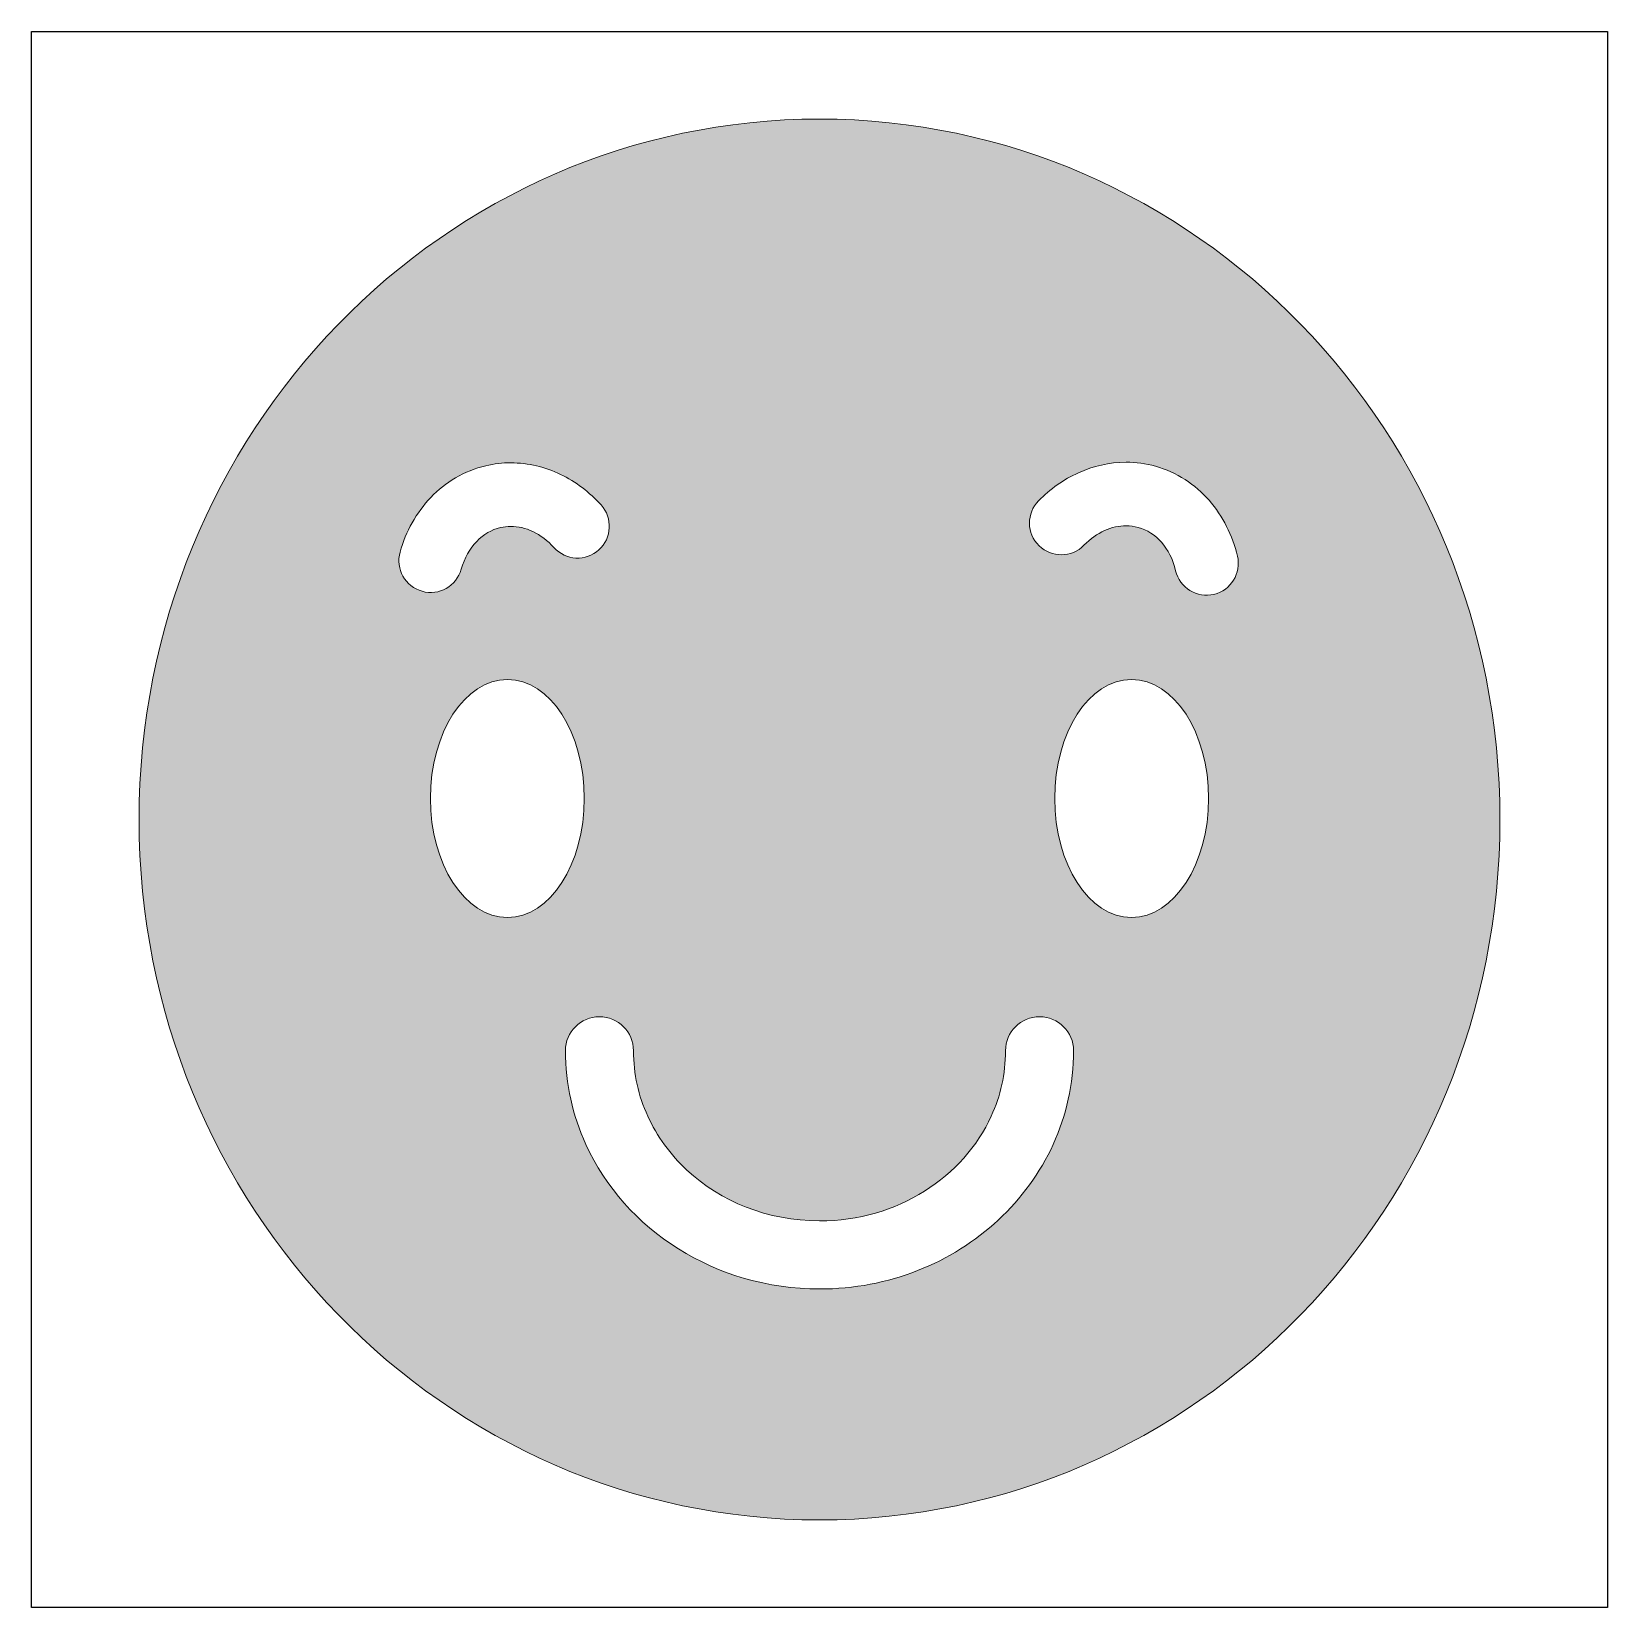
# Model space of a CAD drawing. Header units: inches. Extents: x 0 to 114, y 0 to 114.
import ezdxf

# ---------------------------------------------------------------- set-up
doc = ezdxf.new("R2010")
doc.units = ezdxf.units.IN
doc.header["$MEASUREMENT"] = 0
doc.layers.add('Image Background', color=7, linetype='Continuous')
doc.layers.add('Layer 1', color=7, linetype='Continuous')
picture_1 = doc.add_image_def('image1.png', size_in_pixel=(1350, 1350))

msp = doc.modelspace()

# ---------------------------------------------------------------- hatches: boundary and pattern name
at = {"layer": 'Layer 1', "true_color": 0xfbb923}
h = msp.add_hatch(color=40, dxfattribs=at)
h.dxf.hatch_style = 2
edge = h.paths.add_edge_path()
edge.add_spline(control_points=[(57.15, 6.35), (84.41, 6.35), (106.5, 29.09), (106.5, 57.15), (106.5, 85.21), (84.41, 107.95), (57.15, 107.95), (29.89, 107.95), (7.8, 85.21), (7.8, 57.15), (7.8, 29.09), (29.89, 6.35), (57.15, 6.35)], knot_values=[0, 0, 0, 0, 1, 1, 1, 2, 2, 2, 3, 3, 3, 4, 4, 4, 4], degree=3, periodic=1)
edge = h.paths.add_edge_path()
edge.add_spline(control_points=[(34.52, 50.04), (31.43, 50.04), (28.93, 53.91), (28.93, 58.68), (28.93, 63.44), (31.43, 67.31), (34.52, 67.31), (37.6, 67.31), (40.09, 63.44), (40.09, 58.68), (40.09, 53.91), (37.6, 50.04), (34.52, 50.04)], knot_values=[0, 0, 0, 0, 1, 1, 1, 2, 2, 2, 3, 3, 3, 4, 4, 4, 4], degree=3, periodic=1)
edge = h.paths.add_edge_path()
edge.add_spline(control_points=[(79.78, 50.04), (76.7, 50.04), (74.21, 53.91), (74.21, 58.68), (74.21, 63.44), (76.7, 67.31), (79.78, 67.31), (82.87, 67.31), (85.37, 63.44), (85.37, 58.68), (85.37, 53.91), (82.87, 50.04), (79.78, 50.04)], knot_values=[0, 0, 0, 0, 1, 1, 1, 2, 2, 2, 3, 3, 3, 4, 4, 4, 4], degree=3, periodic=1)
edge = h.paths.add_edge_path()
edge.add_spline(control_points=[(73.04, 80.27), (73.88, 81.12), (74.86, 81.81), (75.93, 82.3), (77, 82.78), (78.17, 83.06), (79.38, 83.06), (80.09, 83.06), (80.8, 82.96), (81.51, 82.77), (83.06, 82.34), (84.4, 81.45), (85.4, 80.3), (86.41, 79.15), (87.1, 77.76), (87.46, 76.25), (87.46, 76.25), (87.46, 76.25), (87.46, 76.25), (87.76, 75.02), (86.99, 73.77), (85.76, 73.48), (84.52, 73.18), (83.28, 73.95), (82.98, 75.19), (82.79, 76.02), (82.41, 76.73), (81.95, 77.26), (81.48, 77.79), (80.92, 78.15), (80.27, 78.33), (79.97, 78.41), (79.68, 78.45), (79.38, 78.45), (78.87, 78.45), (78.35, 78.34), (77.82, 78.1), (77.3, 77.87), (76.79, 77.51), (76.33, 77.04), (75.44, 76.13), (73.98, 76.12), (73.07, 77.01), (72.16, 77.9), (72.15, 79.36), (73.04, 80.27)], knot_values=[0, 0, 0, 0, 1, 1, 1, 2, 2, 2, 3, 3, 3, 4, 4, 4, 5, 5, 5, 6, 6, 6, 7, 7, 7, 8, 8, 8, 9, 9, 9, 10, 10, 10, 11, 11, 11, 12, 12, 12, 13, 13, 13, 14, 14, 14, 15, 15, 15, 15], degree=3, periodic=1)
edge = h.paths.add_edge_path()
edge.add_spline(control_points=[(43.66, 40.38), (43.66, 38.69), (44.02, 37.1), (44.69, 35.64), (45.36, 34.17), (46.33, 32.84), (47.54, 31.72), (49.97, 29.46), (53.37, 28.04), (57.15, 28.04), (59.99, 28.04), (62.6, 28.84), (64.76, 30.19), (66.92, 31.54), (68.61, 33.44), (69.61, 35.64), (70.28, 37.1), (70.64, 38.69), (70.64, 40.38), (70.64, 41.74), (71.75, 42.84), (73.11, 42.84), (74.47, 42.84), (75.58, 41.74), (75.58, 40.38), (75.58, 37.97), (75.05, 35.67), (74.1, 33.59), (73.15, 31.51), (71.79, 29.65), (70.11, 28.1), (66.77, 24.99), (62.18, 23.1), (57.15, 23.1), (53.38, 23.1), (49.85, 24.17), (46.92, 26.01), (43.98, 27.85), (41.62, 30.47), (40.2, 33.59), (39.25, 35.67), (38.72, 37.97), (38.72, 40.38), (38.72, 41.74), (39.83, 42.84), (41.19, 42.84), (42.55, 42.84), (43.66, 41.74), (43.66, 40.38)], knot_values=[0, 0, 0, 0, 1, 1, 1, 2, 2, 2, 3, 3, 3, 4, 4, 4, 5, 5, 5, 6, 6, 6, 7, 7, 7, 8, 8, 8, 9, 9, 9, 10, 10, 10, 11, 11, 11, 12, 12, 12, 13, 13, 13, 14, 14, 14, 15, 15, 15, 16, 16, 16, 16], degree=3, periodic=1)
edge = h.paths.add_edge_path()
edge.add_spline(control_points=[(26.73, 76.55), (27.16, 78.04), (27.9, 79.4), (28.96, 80.51), (30.01, 81.61), (31.38, 82.44), (32.96, 82.81), (32.96, 82.81), (32.95, 82.81), (32.95, 82.81), (33.56, 82.95), (34.16, 83.02), (34.76, 83.02), (36.03, 83.02), (37.26, 82.71), (38.37, 82.18), (39.48, 81.65), (40.47, 80.89), (41.31, 79.96), (41.31, 79.96), (41.31, 79.96), (41.31, 79.96), (42.16, 79.02), (42.09, 77.56), (41.15, 76.71), (40.2, 75.85), (38.75, 75.93), (37.89, 76.87), (37.43, 77.38), (36.91, 77.77), (36.37, 78.03), (35.83, 78.29), (35.29, 78.41), (34.76, 78.41), (34.51, 78.41), (34.26, 78.38), (34.01, 78.32), (34.01, 78.32), (34.01, 78.32), (34.01, 78.32), (33.35, 78.17), (32.78, 77.83), (32.29, 77.32), (31.8, 76.81), (31.4, 76.12), (31.17, 75.3), (30.82, 74.07), (29.55, 73.36), (28.33, 73.7), (27.1, 74.05), (26.39, 75.32), (26.73, 76.55)], knot_values=[0, 0, 0, 0, 1, 1, 1, 2, 2, 2, 3, 3, 3, 4, 4, 4, 5, 5, 5, 6, 6, 6, 7, 7, 7, 8, 8, 8, 9, 9, 9, 10, 10, 10, 11, 11, 11, 12, 12, 12, 13, 13, 13, 14, 14, 14, 15, 15, 15, 16, 16, 16, 17, 17, 17, 17], degree=3, periodic=1)

# ---------------------------------------------------------------- linework, layer by layer
at = {"layer": 'Layer 1', "lineweight": 0}
for points, knots in [([(57.15, 6.35), (84.41, 6.35), (106.5, 29.09), (106.5, 57.15), (106.5, 85.21), (84.41, 107.95), (57.15, 107.95), (29.89, 107.95), (7.8, 85.21), (7.8, 57.15), (7.8, 29.09), (29.89, 6.35), (57.15, 6.35)], [0, 0, 0, 0, 1, 1, 1, 2, 2, 2, 3, 3, 3, 4, 4, 4, 4]), ([(26.73, 76.55), (27.16, 78.04), (27.9, 79.4), (28.96, 80.51), (30.01, 81.61), (31.38, 82.44), (32.96, 82.81), (32.96, 82.81), (32.95, 82.81), (32.95, 82.81), (33.56, 82.95), (34.16, 83.02), (34.76, 83.02), (36.03, 83.02), (37.26, 82.71), (38.37, 82.18), (39.48, 81.65), (40.47, 80.89), (41.31, 79.96), (41.31, 79.96), (41.31, 79.96), (41.31, 79.96), (42.16, 79.02), (42.09, 77.56), (41.15, 76.71), (40.2, 75.85), (38.75, 75.93), (37.89, 76.87), (37.43, 77.38), (36.91, 77.77), (36.37, 78.03), (35.83, 78.29), (35.29, 78.41), (34.76, 78.41), (34.51, 78.41), (34.26, 78.38), (34.01, 78.32), (34.01, 78.32), (34.01, 78.32), (34.01, 78.32), (33.35, 78.17), (32.78, 77.83), (32.29, 77.32), (31.8, 76.81), (31.4, 76.12), (31.17, 75.3), (30.82, 74.07), (29.55, 73.36), (28.33, 73.7), (27.1, 74.05), (26.39, 75.32), (26.73, 76.55)], [0, 0, 0, 0, 1, 1, 1, 2, 2, 2, 3, 3, 3, 4, 4, 4, 5, 5, 5, 6, 6, 6, 7, 7, 7, 8, 8, 8, 9, 9, 9, 10, 10, 10, 11, 11, 11, 12, 12, 12, 13, 13, 13, 14, 14, 14, 15, 15, 15, 16, 16, 16, 17, 17, 17, 17]), ([(73.04, 80.27), (73.88, 81.12), (74.86, 81.81), (75.93, 82.3), (77, 82.78), (78.17, 83.06), (79.38, 83.06), (80.09, 83.06), (80.8, 82.96), (81.51, 82.77), (83.06, 82.34), (84.4, 81.45), (85.4, 80.3), (86.41, 79.15), (87.1, 77.76), (87.46, 76.25), (87.46, 76.25), (87.46, 76.25), (87.46, 76.25), (87.76, 75.02), (86.99, 73.77), (85.76, 73.48), (84.52, 73.18), (83.28, 73.95), (82.98, 75.19), (82.79, 76.02), (82.41, 76.73), (81.95, 77.26), (81.48, 77.79), (80.92, 78.15), (80.27, 78.33), (79.97, 78.41), (79.68, 78.45), (79.38, 78.45), (78.87, 78.45), (78.35, 78.34), (77.82, 78.1), (77.3, 77.87), (76.79, 77.51), (76.33, 77.04), (75.44, 76.13), (73.98, 76.12), (73.07, 77.01), (72.16, 77.9), (72.15, 79.36), (73.04, 80.27)], [0, 0, 0, 0, 1, 1, 1, 2, 2, 2, 3, 3, 3, 4, 4, 4, 5, 5, 5, 6, 6, 6, 7, 7, 7, 8, 8, 8, 9, 9, 9, 10, 10, 10, 11, 11, 11, 12, 12, 12, 13, 13, 13, 14, 14, 14, 15, 15, 15, 15]), ([(34.52, 50.04), (31.43, 50.04), (28.93, 53.91), (28.93, 58.68), (28.93, 63.44), (31.43, 67.31), (34.52, 67.31), (37.6, 67.31), (40.09, 63.44), (40.09, 58.68), (40.09, 53.91), (37.6, 50.04), (34.52, 50.04)], [0, 0, 0, 0, 1, 1, 1, 2, 2, 2, 3, 3, 3, 4, 4, 4, 4]), ([(79.78, 50.04), (76.7, 50.04), (74.21, 53.91), (74.21, 58.68), (74.21, 63.44), (76.7, 67.31), (79.78, 67.31), (82.87, 67.31), (85.37, 63.44), (85.37, 58.68), (85.37, 53.91), (82.87, 50.04), (79.78, 50.04)], [0, 0, 0, 0, 1, 1, 1, 2, 2, 2, 3, 3, 3, 4, 4, 4, 4]), ([(43.66, 40.38), (43.66, 38.69), (44.02, 37.1), (44.69, 35.64), (45.36, 34.17), (46.33, 32.84), (47.54, 31.72), (49.97, 29.46), (53.37, 28.04), (57.15, 28.04), (59.99, 28.04), (62.6, 28.84), (64.76, 30.19), (66.92, 31.54), (68.61, 33.44), (69.61, 35.64), (70.28, 37.1), (70.64, 38.69), (70.64, 40.38), (70.64, 41.74), (71.75, 42.84), (73.11, 42.84), (74.47, 42.84), (75.58, 41.74), (75.58, 40.38), (75.58, 37.97), (75.05, 35.67), (74.1, 33.59), (73.15, 31.51), (71.79, 29.65), (70.11, 28.1), (66.77, 24.99), (62.18, 23.1), (57.15, 23.1), (53.38, 23.1), (49.85, 24.17), (46.92, 26.01), (43.98, 27.85), (41.62, 30.47), (40.2, 33.59), (39.25, 35.67), (38.72, 37.97), (38.72, 40.38), (38.72, 41.74), (39.83, 42.84), (41.19, 42.84), (42.55, 42.84), (43.66, 41.74), (43.66, 40.38)], [0, 0, 0, 0, 1, 1, 1, 2, 2, 2, 3, 3, 3, 4, 4, 4, 5, 5, 5, 6, 6, 6, 7, 7, 7, 8, 8, 8, 9, 9, 9, 10, 10, 10, 11, 11, 11, 12, 12, 12, 13, 13, 13, 14, 14, 14, 15, 15, 15, 16, 16, 16, 16])]:
    msp.add_open_spline(points, degree=3, knots=knots, dxfattribs=at)

# ---------------------------------------------------------------- pictures from other files: only their frames are drawn
at = {"layer": 'Image Background'}
image = msp.add_image(picture_1, insert=(0, 0), size_in_units=(114.3, 114.3), dxfattribs=at)

doc.saveas('drawing.dxf')
